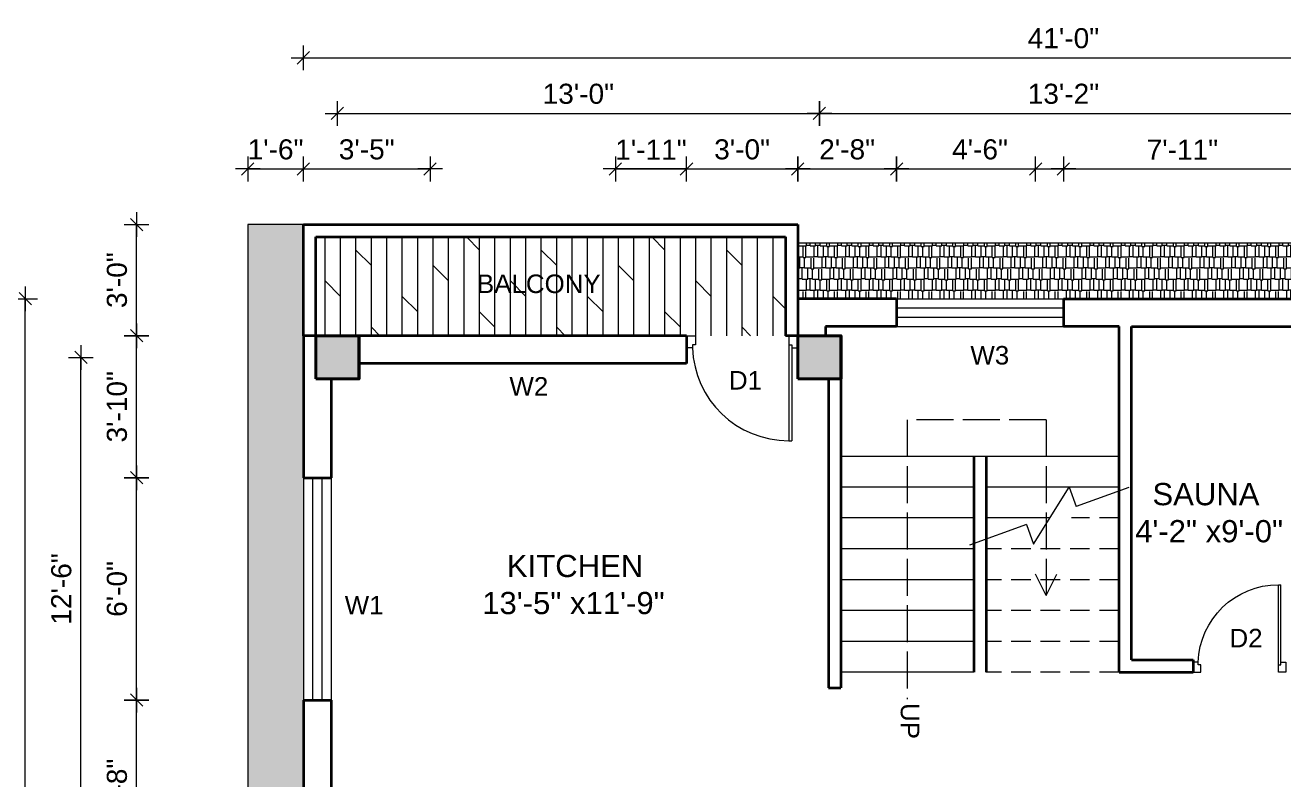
# Model space of a CAD drawing. Header units: inches. Extents: x 270915 to 273552, y 17064 to 18976.
# Drawn here: x 272391 to 272798.3, y 18731.7 to 18976.1 of the extents above; entities that cross this region are included whole.
import ezdxf

# ---------------------------------------------------------------- set-up
doc = ezdxf.new("R2010")
doc.units = ezdxf.units.IN
doc.header["$MEASUREMENT"] = 0
doc.header["$PDMODE"] = 35
doc.linetypes.add('ACAD_ISO02W100', pattern=[15, 12, -3])
doc.linetypes.add('DASHED', pattern=[19.05, 12.7, -6.35])
for name, color, linetype, lineweight in [('Column', 181, 'Continuous', 40), ('dimension', 141, 'Continuous', 18), ('Hatch', 9, 'Continuous', 9), ('Hidden', 254, 'ACAD_ISO02W100', 15), ('Stairs', 61, 'Continuous', 18), ('TEXT', 255, 'Continuous', 35), ('Walls', 11, 'Continuous', 35), ('Windows', 151, 'Continuous', 15)]:
    doc.layers.add(name, color=color, linetype=linetype, lineweight=lineweight)
doc.styles.add('arial', font='arial.ttf')
doc.styles.get("Standard").update_dxf_attribs({"font": 'arial.ttf'})
doc.dimstyles.new('1 96', dxfattribs={"dimtxt": 6.5, "dimasz": 4, "dimexe": 0, "dimexo": 0, "dimgap": 3, "dimtad": 1, "dimdec": 0, "dimzin": 11, "dimdsep": 46, "dimlunit": 3, "dimtxsty": 'arial', "dimblk": 'oblique', "dimcen": 4, "dimse1": 1, "dimse2": 1, "dimclrd": 256, "dimclre": 256, "dimclrt": 256, "dimadec": 0, "dimazin": 0, "dimtfac": 1, "dimtdec": 0, "dimtix": 1, "dimtmove": 0, "dimatfit": 3, "dimldrblk": 'Arrow2', "dimfxl": 1, "dimtolj": 1, "dimtzin": 0, "dimlwd": -1, "dimlwe": 9, "dimarcsym": 0})

# ---------------------------------------------------------------- blocks, each defined once
blk = doc.blocks.new('colm')
at = {"layer": 'Hatch'}
h = blk.add_hatch(color=256, dxfattribs=at)
h.dxf.hatch_style = 1
h.paths.add_polyline_path([(66705.71, 8319.73), (66705.71, 8307.73), (66717.71, 8307.73), (66717.71, 8319.73)])
at = {"layer": 'Column'}
blk.add_lwpolyline([(66705.71, 8307.73), (66717.71, 8307.73), (66717.71, 8319.73), (66705.71, 8319.73)], close=True, dxfattribs=at)
blk = doc.blocks.new('GFFGS')
at = {"layer": 'Windows'}
for p, q in [((97915.22, 19628.63), (97915.22, 19658.74)), ((97916.19, 19658.74), (97915.22, 19658.74)), ((97916.19, 19627.65), (97916.19, 19658.77)), ((97915.22, 19628.63), (97913.27, 19628.63)), ((97913.27, 19628.63), (97913.27, 19624.73)), ((97915.22, 19627.65), (97915.22, 19628.63)), ((97916.19, 19627.65), (97915.22, 19627.65)), ((97916.19, 19624.73), (97916.19, 19627.65)), ((97946.35, 19624.73), (97946.35, 19627.65)), ((97946.35, 19627.65), (97947.32, 19627.65)), ((97947.32, 19627.65), (97947.32, 19628.63)), ((97947.32, 19628.63), (97949.27, 19628.63)), ((97949.27, 19628.63), (97949.27, 19624.73)), ((97913.27, 19624.73), (97916.19, 19624.73)), ((97949.27, 19624.73), (97946.35, 19624.73))]:
    blk.add_line(p, q, dxfattribs=at)
blk.add_arc((97916.25, 19627.66), 31.08, 1.7801, 90.1235, dxfattribs=at)
blk = doc.blocks.new('oblique')
at = {"lineweight": 9}
for p, q in [((1, 0), (-1, 0)), ((-0.5, -0.5), (0.5, 0.5)), ((0, 1), (0, -1))]:
    blk.add_line(p, q, dxfattribs=at)
blk = doc.blocks.new('*D418')
at = {"layer": 'Defpoints', "color": 0, "transparency": 16777216}
for p in [(272427, 18757.5), (272481, 18757.5), (272481, 18701.5)]:
    blk.add_point(p, dxfattribs=at)
at = {"layer": 'dimension', "transparency": 16777216}
blk.add_line((272427, 18701.5), (272427, 18757.5), dxfattribs=at)
at = {"layer": 'dimension', "transparency": 16777216, "xscale": 4, "yscale": 4, "zscale": 4}
for p, rotation in [((272427, 18757.5), 90), ((272427, 18701.5), 270)]:
    blk.add_blockref('oblique', p, dxfattribs=dict(at, rotation=rotation))
at = {"layer": 'dimension', "transparency": 16777216, "insert": (272420.68, 18729.5), "char_height": 6.5, "attachment_point": 5, "rotation": 90, "style": 'arial'}
blk.add_mtext('\\A1;4\'-8"', dxfattribs=at)
blk = doc.blocks.new('_Oblique')
at = {"color": 0, "linetype": 'ByBlock', "lineweight": -2}
blk.add_line((-0.5, -0.5), (0.5, 0.5), dxfattribs=at)
blk = doc.blocks.new('Arrow2')
for p, q in [((-4.1, 0.75), (-3.08, 0)), ((0, 0), (-4.1, 0.75)), ((-3.08, 0), (-4.1, -0.75)), ((-4.1, -0.75), (0, 0))]:
    blk.add_line(p, q)
blk.add_solid([(-4.1, 0.75), (0, 0), (-3.08, 0), (-4.1, -0.75)])
blk = doc.blocks.new('*D419')
at = {"layer": 'Defpoints', "color": 0, "transparency": 16777216}
for p in [(272427, 18829.5), (272481, 18829.5), (272481, 18757.5)]:
    blk.add_point(p, dxfattribs=at)
at = {"layer": 'dimension', "transparency": 16777216}
blk.add_line((272427, 18757.5), (272427, 18829.5), dxfattribs=at)
at = {"layer": 'dimension', "transparency": 16777216, "xscale": 4, "yscale": 4, "zscale": 4}
for p, rotation in [((272427, 18829.5), 90), ((272427, 18757.5), 270)]:
    blk.add_blockref('oblique', p, dxfattribs=dict(at, rotation=rotation))
at = {"layer": 'dimension', "transparency": 16777216, "insert": (272420.68, 18793.5), "char_height": 6.5, "attachment_point": 5, "rotation": 90, "style": 'arial'}
blk.add_mtext('\\A1;6\'-0"', dxfattribs=at)
blk = doc.blocks.new('*D420')
at = {"layer": 'Defpoints', "color": 0, "transparency": 16777216}
for p in [(272427, 18875.5), (272481, 18875.5), (272481, 18829.5)]:
    blk.add_point(p, dxfattribs=at)
at = {"layer": 'dimension', "transparency": 16777216}
blk.add_line((272427, 18829.5), (272427, 18875.5), dxfattribs=at)
at = {"layer": 'dimension', "transparency": 16777216, "xscale": 4, "yscale": 4, "zscale": 4}
for p, rotation in [((272427, 18875.5), 90), ((272427, 18829.5), 270)]:
    blk.add_blockref('oblique', p, dxfattribs=dict(at, rotation=rotation))
at = {"layer": 'dimension', "transparency": 16777216, "insert": (272420.68, 18852.5), "char_height": 6.5, "attachment_point": 5, "rotation": 90, "style": 'arial'}
blk.add_mtext('\\A1;3\'-10"', dxfattribs=at)
blk = doc.blocks.new('*D421')
at = {"layer": 'Defpoints', "color": 0, "transparency": 16777216}
for p in [(272427, 18911.5), (272481, 18911.5), (272481, 18875.5)]:
    blk.add_point(p, dxfattribs=at)
at = {"layer": 'dimension', "transparency": 16777216}
blk.add_line((272427, 18875.5), (272427, 18911.5), dxfattribs=at)
at = {"layer": 'dimension', "transparency": 16777216, "xscale": 4, "yscale": 4, "zscale": 4}
for p, rotation in [((272427, 18911.5), 90), ((272427, 18875.5), 270)]:
    blk.add_blockref('oblique', p, dxfattribs=dict(at, rotation=rotation))
at = {"layer": 'dimension', "transparency": 16777216, "insert": (272420.68, 18893.5), "char_height": 6.5, "attachment_point": 5, "rotation": 90, "style": 'arial'}
blk.add_mtext('\\A1;3\'-0"', dxfattribs=at)
blk = doc.blocks.new('*D423')
at = {"layer": 'Defpoints', "color": 0, "transparency": 16777216}
for p in [(272409, 18868.5), (272485, 18868.5), (272485, 18718.5)]:
    blk.add_point(p, dxfattribs=at)
at = {"layer": 'dimension', "transparency": 16777216}
blk.add_line((272409, 18718.5), (272409, 18868.5), dxfattribs=at)
at = {"layer": 'dimension', "transparency": 16777216, "xscale": 4, "yscale": 4, "zscale": 4}
for p, rotation in [((272409, 18868.5), 90), ((272409, 18718.5), 270)]:
    blk.add_blockref('oblique', p, dxfattribs=dict(at, rotation=rotation))
at = {"layer": 'dimension', "transparency": 16777216, "insert": (272402.68, 18793.5), "char_height": 6.5, "attachment_point": 5, "rotation": 90, "style": 'arial'}
blk.add_mtext('\\A1;12\'-6"', dxfattribs=at)
blk = doc.blocks.new('*D424')
at = {"layer": 'Defpoints', "color": 0, "transparency": 16777216}
for p in [(272391, 18887.5), (272696.95, 18887.5), (272696.95, 18493.5)]:
    blk.add_point(p, dxfattribs=at)
at = {"layer": 'dimension', "transparency": 16777216}
blk.add_line((272391, 18493.5), (272391, 18887.5), dxfattribs=at)
at = {"layer": 'dimension', "transparency": 16777216, "xscale": 4, "yscale": 4, "zscale": 4}
for p, rotation in [((272391, 18887.5), 90), ((272391, 18493.5), 270)]:
    blk.add_blockref('oblique', p, dxfattribs=dict(at, rotation=rotation))
at = {"layer": 'dimension', "transparency": 16777216, "insert": (272384.68, 18690.5), "char_height": 6.5, "attachment_point": 5, "rotation": 90, "style": 'arial'}
blk.add_mtext('\\A1;32\'-10"', dxfattribs=at)
blk = doc.blocks.new('*D425')
at = {"layer": 'Defpoints', "color": 0, "transparency": 16777216}
for p in [(272481, 18929.5), (272463, 18911.5), (272481, 18911.5)]:
    blk.add_point(p, dxfattribs=at)
at = {"layer": 'dimension', "transparency": 16777216}
for p, q in [((272463, 18929.5), (272459, 18929.5)), ((272463, 18929.5), (272481, 18929.5)), ((272481, 18929.5), (272485, 18929.5))]:
    blk.add_line(p, q, dxfattribs=at)
at = {"layer": 'dimension', "transparency": 16777216, "xscale": 4, "yscale": 4, "zscale": 4}
blk.add_blockref('oblique', (272463, 18929.5), dxfattribs=at)
at = {"layer": 'dimension', "transparency": 16777216, "xscale": 4, "yscale": 4, "zscale": 4, "rotation": 180}
blk.add_blockref('oblique', (272481, 18929.5), dxfattribs=at)
at = {"layer": 'dimension', "transparency": 16777216, "insert": (272472, 18935.82), "char_height": 6.5, "attachment_point": 5, "style": 'arial'}
blk.add_mtext('\\A1;1\'-6"', dxfattribs=at)
blk = doc.blocks.new('*D272')
at = {"layer": 'Defpoints', "color": 0, "transparency": 16777216}
for p in [(272522, 18929.5), (272481, 18911.5), (272522, 18875.5)]:
    blk.add_point(p, dxfattribs=at)
at = {"layer": 'dimension', "transparency": 16777216}
blk.add_line((272481, 18929.5), (272522, 18929.5), dxfattribs=at)
at = {"layer": 'dimension', "transparency": 16777216, "xscale": 4, "yscale": 4, "zscale": 4, "rotation": 180}
blk.add_blockref('oblique', (272481, 18929.5), dxfattribs=at)
at = {"layer": 'dimension', "transparency": 16777216, "xscale": 4, "yscale": 4, "zscale": 4}
blk.add_blockref('oblique', (272522, 18929.5), dxfattribs=at)
at = {"layer": 'dimension', "transparency": 16777216, "insert": (272501.5, 18935.82), "char_height": 6.5, "attachment_point": 5, "style": 'arial'}
blk.add_mtext('\\A1;3\'-5"', dxfattribs=at)
blk = doc.blocks.new('*D273')
at = {"layer": 'Defpoints', "color": 0, "transparency": 16777216}
for p in [(272582, 18929.5), (272582, 18875.5), (272605, 18875.5)]:
    blk.add_point(p, dxfattribs=at)
at = {"layer": 'dimension', "transparency": 16777216}
for p, q in [((272582, 18929.5), (272578, 18929.5)), ((272605, 18929.5), (272582, 18929.5)), ((272605, 18929.5), (272609, 18929.5))]:
    blk.add_line(p, q, dxfattribs=at)
at = {"layer": 'dimension', "transparency": 16777216, "xscale": 4, "yscale": 4, "zscale": 4}
blk.add_blockref('oblique', (272582, 18929.5), dxfattribs=at)
at = {"layer": 'dimension', "transparency": 16777216, "xscale": 4, "yscale": 4, "zscale": 4, "rotation": 180}
blk.add_blockref('oblique', (272605, 18929.5), dxfattribs=at)
at = {"layer": 'dimension', "transparency": 16777216, "insert": (272593.5, 18935.76), "char_height": 6.5, "attachment_point": 5, "style": 'arial'}
blk.add_mtext('\\A1;1\'-11"', dxfattribs=at)
blk = doc.blocks.new('*D426')
at = {"layer": 'Defpoints', "color": 0, "transparency": 16777216}
for p in [(272605, 18929.5), (272582, 18875.5), (272605, 18875.5)]:
    blk.add_point(p, dxfattribs=at)
at = {"layer": 'dimension', "transparency": 16777216}
for p, q in [((272582, 18929.5), (272578, 18929.5)), ((272582, 18929.5), (272605, 18929.5)), ((272605, 18929.5), (272609, 18929.5))]:
    blk.add_line(p, q, dxfattribs=at)
at = {"layer": 'dimension', "transparency": 16777216, "xscale": 4, "yscale": 4, "zscale": 4}
blk.add_blockref('oblique', (272582, 18929.5), dxfattribs=at)
at = {"layer": 'dimension', "transparency": 16777216, "xscale": 4, "yscale": 4, "zscale": 4, "rotation": 180}
blk.add_blockref('oblique', (272605, 18929.5), dxfattribs=at)
at = {"layer": 'dimension', "transparency": 16777216, "insert": (272593.5, 18935.76), "char_height": 6.5, "attachment_point": 5, "style": 'arial'}
blk.add_mtext('\\A1;1\'-11"', dxfattribs=at)
blk = doc.blocks.new('*D427')
at = {"layer": 'Defpoints', "color": 0, "transparency": 16777216}
for p in [(272641, 18929.5), (272605, 18875.5), (272641, 18875.5)]:
    blk.add_point(p, dxfattribs=at)
at = {"layer": 'dimension', "transparency": 16777216}
blk.add_line((272605, 18929.5), (272641, 18929.5), dxfattribs=at)
at = {"layer": 'dimension', "transparency": 16777216, "xscale": 4, "yscale": 4, "zscale": 4, "rotation": 180}
blk.add_blockref('oblique', (272605, 18929.5), dxfattribs=at)
at = {"layer": 'dimension', "transparency": 16777216, "xscale": 4, "yscale": 4, "zscale": 4}
blk.add_blockref('oblique', (272641, 18929.5), dxfattribs=at)
at = {"layer": 'dimension', "transparency": 16777216, "insert": (272623, 18935.82), "char_height": 6.5, "attachment_point": 5, "style": 'arial'}
blk.add_mtext('\\A1;3\'-0"', dxfattribs=at)
blk = doc.blocks.new('*D428')
at = {"layer": 'Defpoints', "color": 0, "transparency": 16777216}
for p in [(272673, 18929.5), (272673, 18887.5), (272641, 18875.5)]:
    blk.add_point(p, dxfattribs=at)
at = {"layer": 'dimension', "transparency": 16777216}
blk.add_line((272641, 18929.5), (272673, 18929.5), dxfattribs=at)
at = {"layer": 'dimension', "transparency": 16777216, "xscale": 4, "yscale": 4, "zscale": 4, "rotation": 180}
blk.add_blockref('oblique', (272641, 18929.5), dxfattribs=at)
at = {"layer": 'dimension', "transparency": 16777216, "xscale": 4, "yscale": 4, "zscale": 4}
blk.add_blockref('oblique', (272673, 18929.5), dxfattribs=at)
at = {"layer": 'dimension', "transparency": 16777216, "insert": (272657, 18935.82), "char_height": 6.5, "attachment_point": 5, "style": 'arial'}
blk.add_mtext('\\A1;2\'-8"', dxfattribs=at)
blk = doc.blocks.new('*D429')
at = {"layer": 'Defpoints', "color": 0, "transparency": 16777216}
for p in [(272727, 18929.5), (272673, 18887.5), (272727, 18887.5)]:
    blk.add_point(p, dxfattribs=at)
at = {"layer": 'dimension', "transparency": 16777216}
blk.add_line((272673, 18929.5), (272727, 18929.5), dxfattribs=at)
at = {"layer": 'dimension', "transparency": 16777216, "xscale": 4, "yscale": 4, "zscale": 4, "rotation": 180}
blk.add_blockref('oblique', (272673, 18929.5), dxfattribs=at)
at = {"layer": 'dimension', "transparency": 16777216, "xscale": 4, "yscale": 4, "zscale": 4}
blk.add_blockref('oblique', (272727, 18929.5), dxfattribs=at)
at = {"layer": 'dimension', "transparency": 16777216, "insert": (272700, 18935.82), "char_height": 6.5, "attachment_point": 5, "style": 'arial'}
blk.add_mtext('\\A1;4\'-6"', dxfattribs=at)
blk = doc.blocks.new('*D430')
at = {"layer": 'Defpoints', "color": 0, "transparency": 16777216}
for p in [(272813, 18929.5), (272718, 18887.5), (272813, 18887.5)]:
    blk.add_point(p, dxfattribs=at)
at = {"layer": 'dimension', "transparency": 16777216}
blk.add_line((272718, 18929.5), (272813, 18929.5), dxfattribs=at)
at = {"layer": 'dimension', "transparency": 16777216, "xscale": 4, "yscale": 4, "zscale": 4, "rotation": 180}
blk.add_blockref('oblique', (272718, 18929.5), dxfattribs=at)
at = {"layer": 'dimension', "transparency": 16777216, "xscale": 4, "yscale": 4, "zscale": 4}
blk.add_blockref('oblique', (272813, 18929.5), dxfattribs=at)
at = {"layer": 'dimension', "transparency": 16777216, "insert": (272765.5, 18935.76), "char_height": 6.5, "attachment_point": 5, "style": 'arial'}
blk.add_mtext('\\A1;7\'-11"', dxfattribs=at)
blk = doc.blocks.new('*D433')
at = {"layer": 'Defpoints', "color": 0, "transparency": 16777216}
for p in [(272648, 18947.5), (272492, 18875.5), (272648, 18875.5)]:
    blk.add_point(p, dxfattribs=at)
at = {"layer": 'dimension', "transparency": 16777216}
blk.add_line((272492, 18947.5), (272648, 18947.5), dxfattribs=at)
at = {"layer": 'dimension', "transparency": 16777216, "xscale": 4, "yscale": 4, "zscale": 4, "rotation": 180}
blk.add_blockref('oblique', (272492, 18947.5), dxfattribs=at)
at = {"layer": 'dimension', "transparency": 16777216, "xscale": 4, "yscale": 4, "zscale": 4}
blk.add_blockref('oblique', (272648, 18947.5), dxfattribs=at)
at = {"layer": 'dimension', "transparency": 16777216, "insert": (272570, 18953.82), "char_height": 6.5, "attachment_point": 5, "style": 'arial'}
blk.add_mtext('\\A1;13\'-0"', dxfattribs=at)
blk = doc.blocks.new('*D434')
at = {"layer": 'Defpoints', "color": 0, "transparency": 16777216}
for p in [(272806, 18947.5), (272648, 18875.5), (272806, 18875.5)]:
    blk.add_point(p, dxfattribs=at)
at = {"layer": 'dimension', "transparency": 16777216}
blk.add_line((272648, 18947.5), (272806, 18947.5), dxfattribs=at)
at = {"layer": 'dimension', "transparency": 16777216, "xscale": 4, "yscale": 4, "zscale": 4, "rotation": 180}
blk.add_blockref('oblique', (272648, 18947.5), dxfattribs=at)
at = {"layer": 'dimension', "transparency": 16777216, "xscale": 4, "yscale": 4, "zscale": 4}
blk.add_blockref('oblique', (272806, 18947.5), dxfattribs=at)
at = {"layer": 'dimension', "transparency": 16777216, "insert": (272727, 18953.82), "char_height": 6.5, "attachment_point": 5, "style": 'arial'}
blk.add_mtext('\\A1;13\'-2"', dxfattribs=at)
blk = doc.blocks.new('*D436')
at = {"layer": 'Defpoints', "color": 0, "transparency": 16777216}
for p in [(272973, 18965.5), (272481, 18829.5), (272973, 18829.5)]:
    blk.add_point(p, dxfattribs=at)
at = {"layer": 'dimension', "transparency": 16777216}
blk.add_line((272481, 18965.5), (272973, 18965.5), dxfattribs=at)
at = {"layer": 'dimension', "transparency": 16777216, "xscale": 4, "yscale": 4, "zscale": 4, "rotation": 180}
blk.add_blockref('oblique', (272481, 18965.5), dxfattribs=at)
at = {"layer": 'dimension', "transparency": 16777216, "xscale": 4, "yscale": 4, "zscale": 4}
blk.add_blockref('oblique', (272973, 18965.5), dxfattribs=at)
at = {"layer": 'dimension', "transparency": 16777216, "insert": (272727, 18971.82), "char_height": 6.5, "attachment_point": 5, "style": 'arial'}
blk.add_mtext('\\A1;41\'-0"', dxfattribs=at)
blk = doc.blocks.new('*D453')
at = {"layer": 'Defpoints', "color": 0, "transparency": 16777216}
for p in [(272730.45, 18887.5), (273063, 18887.5), (272730.45, 18493.5)]:
    blk.add_point(p, dxfattribs=at)
at = {"layer": 'dimension', "transparency": 16777216}
blk.add_line((273063, 18493.5), (273063, 18887.5), dxfattribs=at)
at = {"layer": 'dimension', "transparency": 16777216, "xscale": 4, "yscale": 4, "zscale": 4}
for p, rotation in [((273063, 18887.5), 90), ((273063, 18493.5), 270)]:
    blk.add_blockref('oblique', p, dxfattribs=dict(at, rotation=rotation))
at = {"layer": 'dimension', "transparency": 16777216, "insert": (273056.68, 18690.5), "char_height": 6.5, "attachment_point": 5, "rotation": 90, "style": 'arial'}
blk.add_mtext('\\A1;32\'-10"', dxfattribs=at)

msp = doc.modelspace()

# ---------------------------------------------------------------- hatches: boundary and pattern name
at = {"layer": 'Hatch', "transparency": 33554687}
h = msp.add_hatch(dxfattribs=at)
h.set_pattern_fill('AR-RSHKE', color=256, scale=0.3, angle=270)
h.set_pattern_definition([(270, (27743, 458.2415), (3.6, -7.65), [1.8, -1.5, 2.1, -0.9, 2.7, -1.2]), (270, (27743.15, 456.4415), (3.6, -7.65), [1.5, -5.7, 1.2, -1.8]), (270, (27742.775, 452.8415), (3.6, -7.65), [0.9, -9.3]), (360, (27743, 458.2415), (3.6, 2.55), [3.45, -10.95]), (360, (27743, 456.4415), (3.6, 2.55), [3.375, -11.025]), (360, (27743, 454.9415), (3.6, 2.55), [3.15, -11.25]), (360, (27742.775, 452.8415), (3.6, 2.55), [3.45, -10.95]), (360, (27742.775, 451.9415), (3.6, 2.55), [3.45, -10.95]), (360, (27743, 449.2415), (3.6, 2.55), [3.3, -11.1])])
h.paths.add_polyline_path([(272481, 18875.5), (272481, 18911.5), (272463, 18911.5), (272463, 18539.5), (272481, 18557.5)])
h = msp.add_hatch(dxfattribs=at)
h.set_pattern_fill('DOLMIT', color=256, scale=20, angle=90)
h.set_pattern_definition([(90, (27743, 458.2415), (-5, 2e-15), []), (135, (27743, 458.241), (-10, -10), [7.0710678, -14.1421356])])
h.paths.add_polyline_path([(272637, 18907.5), (272485, 18907.5), (272485, 18875.5), (272499, 18875.5), (272522, 18875.5), (272582, 18875.5), (272605, 18875.5), (272607.92, 18875.5), (272637, 18875.5)])
h.paths.add_polyline_path([(272535.73, 18886.07), (272578.79, 18886.07), (272578.79, 18898.43), (272535.73, 18898.43)], flags=24)
h = msp.add_hatch(dxfattribs=at)
h.set_pattern_fill('AR-RSHKE', color=256, scale=0.3)
h.set_pattern_definition([(360, (27743, 458.2415), (7.65, 3.6), [1.8, -1.5, 2.1, -0.9, 2.7, -1.2]), (360, (27744.8, 458.3915), (7.65, 3.6), [1.5, -5.7, 1.2, -1.8]), (360, (27748.4, 458.0165), (7.65, 3.6), [0.9, -9.3]), (90, (27743, 458.2415), (-2.55, 3.6), [3.45, -10.95]), (90, (27744.8, 458.2415), (-2.55, 3.6), [3.375, -11.025]), (90, (27746.3, 458.2415), (-2.55, 3.6), [3.15, -11.25]), (90, (27748.4, 458.0165), (-2.55, 3.6), [3.45, -10.95]), (90, (27749.3, 458.0165), (-2.55, 3.6), [3.45, -10.95]), (90, (27752, 458.2415), (-2.55, 3.6), [3.3, -11.1])])
h.paths.add_polyline_path([(272813, 18905.5), (272641, 18905.5), (272641, 18887.5), (272813, 18887.5)])

# ---------------------------------------------------------------- linework, layer by layer
at = {"layer": 'Column'}
for points in [[(272485, 18861.5), (272499, 18861.5), (272499, 18875.5), (272485, 18875.5)], [(272641, 18861.5), (272655, 18861.5), (272655, 18875.5), (272641, 18875.5)]]:
    msp.add_lwpolyline(points, close=True, dxfattribs=at)
at = {"layer": 'Hidden'}
for p, q in [((272721.4, 18848.27), (272676.4, 18848.27)), ((272676.4, 18848.27), (272676.4, 18757.82)), ((272721.4, 18848.27), (272721.4, 18791.39)), ((272721.4, 18791.39), (272717.98, 18798.32)), ((272721.4, 18791.39), (272724.82, 18798.32))]:
    msp.add_line(p, q, dxfattribs=at)
at = {"layer": 'Stairs'}
for p, q in [((272463, 18911.5), (272463, 18539.5)), ((272481, 18911.5), (272463, 18911.5)), ((272813, 18905.5), (272641, 18905.5)), ((272655, 18836.5), (272745, 18836.5)), ((272698, 18826.5), (272655, 18826.5)), ((272745, 18826.5), (272702, 18826.5)), ((272717.3, 18808.03), (272728.86, 18826.48)), ((272728.86, 18826.48), (272731.14, 18820.19)), ((272748.16, 18826.37), (272731.14, 18820.19)), ((272698, 18816.5), (272655, 18816.5)), ((272722.6, 18816.5), (272702, 18816.5)), ((272715.01, 18814.33), (272696.61, 18807.64)), ((272715.01, 18814.33), (272717.3, 18808.03)), ((272698, 18806.5), (272655, 18806.5)), ((272698, 18796.5), (272655, 18796.5)), ((272698, 18786.5), (272655, 18786.5)), ((272698, 18776.5), (272655, 18776.5)), ((272698, 18766.5), (272655, 18766.5))]:
    msp.add_line(p, q, dxfattribs=at)
at = {"layer": 'Stairs', "linetype": 'DASHED', "ltscale": 0.5}
for p, q in [((272745, 18816.5), (272729.56, 18816.5)), ((272745, 18806.5), (272702, 18806.5)), ((272745, 18796.5), (272702, 18796.5)), ((272745, 18786.5), (272702, 18786.5)), ((272745, 18776.5), (272702, 18776.5)), ((272745, 18766.5), (272702, 18766.5))]:
    msp.add_line(p, q, dxfattribs=at)
at = {"layer": 'Walls'}
for p, q in [((272481, 18875.5), (272481, 18911.5)), ((272481, 18911.5), (272641, 18911.5)), ((272641, 18911.5), (272641, 18875.5)), ((272485, 18875.5), (272485, 18907.5)), ((272485, 18907.5), (272637, 18907.5)), ((272637, 18907.5), (272637, 18875.5)), ((272673, 18887.5), (272641, 18887.5)), ((272673, 18887.5), (272673, 18878.5)), ((272727, 18887.5), (272727, 18878.5)), ((272727, 18887.5), (272813, 18887.5)), ((272673, 18878.5), (272650, 18878.5)), ((272650, 18878.5), (272650, 18875.5)), ((272745, 18878.5), (272727, 18878.5)), ((272745, 18766.5), (272745, 18878.5)), ((272749, 18770.5), (272749, 18878.5)), ((272749, 18878.5), (272804, 18878.5)), ((272605, 18875.5), (272481, 18875.5)), ((272481, 18875.5), (272481, 18829.5)), ((272605, 18875.5), (272605, 18866.5)), ((272641, 18875.5), (272637, 18875.5)), ((272605, 18866.5), (272499, 18866.5)), ((272490, 18861.5), (272490, 18829.5)), ((272651, 18861.5), (272651, 18761.5)), ((272655, 18861.5), (272655, 18761.5)), ((272698, 18836.5), (272698, 18766.5)), ((272702, 18836.5), (272702, 18766.5)), ((272481, 18829.5), (272490, 18829.5)), ((272749, 18770.5), (272769, 18770.5)), ((272769, 18770.5), (272769, 18766.5)), ((272745, 18766.5), (272769, 18766.5)), ((272651, 18761.5), (272655, 18761.5)), ((272481, 18757.5), (272481, 18701.5)), ((272481, 18757.5), (272490, 18757.5)), ((272490, 18757.5), (272490, 18725.5))]:
    msp.add_line(p, q, dxfattribs=at)
at = {"layer": 'Windows'}
for p, q in [((272673, 18887.5), (272727, 18887.5)), ((272673, 18884.5), (272727, 18884.5)), ((272673, 18881.5), (272727, 18881.5)), ((272673, 18878.5), (272727, 18878.5)), ((272481, 18829.5), (272481, 18757.5)), ((272484, 18829.5), (272484, 18757.5)), ((272487, 18829.5), (272487, 18757.5)), ((272490, 18829.5), (272490, 18757.5))]:
    msp.add_line(p, q, dxfattribs=at)

# ---------------------------------------------------------------- block references
at = {"layer": 'Column', "xscale": 1.166666666668081, "yscale": 1.166666666668081, "zscale": 1.166666666668081}
for p in [(194661.68, 9169.15), (194817.68, 9169.15)]:
    msp.add_blockref('colm', p, dxfattribs=at)
at = {"layer": 'Windows', "rotation": 180}
msp.add_blockref('GFFGS', (370554.27, 38500.23), dxfattribs=at)
at = {"layer": 'Windows', "xscale": -0.8333333333333334, "yscale": 0.8333333333333334, "zscale": 0.8333333333333334}
msp.add_blockref('GFFGS', (354393.39, 2412.56), dxfattribs=at)

# ---------------------------------------------------------------- texts
at = {"layer": 'TEXT'}
for s, width, gutter_width, heights, insert, char_height, attachment_point in [('BALCONY', 18.7269, 1, [3.83], (272577.23, 18889.24), 6, 9), ('W3', 18.7269, 1, [0], (272709.45, 18866.1), 6, 9), ('W2', 18.7269, 1, [3.83], (272560.26, 18856.1), 6, 9), ('D1', 18.7269, 1, [0], (272629.45, 18858.08), 6, 9), ('                  SAUNA\\P                4\'-2" x9\'-0"', 134.7361, 1.2, [0], (272705.5, 18808.5), 7.2, 7), ('\\pi44.30938; KITCHEN\\P\\pi0;              13\'-5" x11\'-9"', 134.7361, 1.2, [0], (272499.76, 18785.24), 7.2, 7), ('W1', 18.7269, 1, [3.83], (272506.95, 18785.24), 6, 9), ('D2', 18.7269, 1, [0], (272791.45, 18774.58), 6, 9)]:
    msp.add_mtext_dynamic_manual_height_columns(s, width=width, gutter_width=gutter_width, heights=heights, dxfattribs=dict(at, insert=insert, char_height=char_height, attachment_point=attachment_point))
at = {"layer": 'TEXT', "insert": (272680.34, 18760.59), "char_height": 6, "attachment_point": 1, "rotation": 270}
msp.add_mtext_dynamic_manual_height_columns('\\pi4.0531;UP', width=18.7269, gutter_width=1, heights=[0], dxfattribs=at)

# ---------------------------------------------------------------- dimensions: what is measured, and where the dimension line sits
at = {"layer": 'dimension'}
for p1, p2, distance, picture, middle in [((272481, 18829.5), (272973, 18829.5), 136, '*D436', (272727, 18971.82)), ((272492, 18875.5), (272648, 18875.5), 72, '*D433', (272570, 18953.82)), ((272463, 18911.5), (272481, 18911.5), 18, '*D425', (272472, 18935.82)), ((272696.95, 18493.5), (272696.95, 18887.5), 305.95, '*D424', (272384.68, 18690.5)), ((272730.45, 18493.5), (272730.45, 18887.5), -332.55, '*D453', (273056.68, 18690.5))]:
    dim = msp.add_aligned_dim(p1=p1, p2=p2, distance=distance, dimstyle='1 96', dxfattribs=at)
    dim.commit()
    dim.dimension.update_dxf_attribs({"geometry": picture, "text_midpoint": middle})
for base, p1, p2, angle, picture, middle in [((272806, 18947.5), (272648, 18875.5), (272806, 18875.5), 180, '*D434', (272727, 18953.82)), ((272522, 18929.5), (272481, 18911.5), (272522, 18875.5), 180, '*D272', (272501.5, 18935.82)), ((272582, 18929.5), (272605, 18875.5), (272582, 18875.5), 180, '*D273', (272593.5, 18935.76)), ((272605, 18929.5), (272582, 18875.5), (272605, 18875.5), 180, '*D426', (272593.5, 18935.76)), ((272641, 18929.5), (272605, 18875.5), (272641, 18875.5), 180, '*D427', (272623, 18935.82)), ((272673, 18929.5), (272641, 18875.5), (272673, 18887.5), 180, '*D428', (272657, 18935.82)), ((272727, 18929.5), (272673, 18887.5), (272727, 18887.5), 180, '*D429', (272700, 18935.82)), ((272813, 18929.5), (272718, 18887.5), (272813, 18887.5), 180, '*D430', (272765.5, 18935.76)), ((272427, 18911.5), (272481, 18875.5), (272481, 18911.5), 270, '*D421', (272420.68, 18893.5)), ((272427, 18875.5), (272481, 18829.5), (272481, 18875.5), 270, '*D420', (272420.68, 18852.5)), ((272409, 18868.5), (272485, 18718.5), (272485, 18868.5), 270, '*D423', (272402.68, 18793.5)), ((272427, 18829.5), (272481, 18757.5), (272481, 18829.5), 270, '*D419', (272420.68, 18793.5)), ((272427, 18757.5), (272481, 18701.5), (272481, 18757.5), 270, '*D418', (272420.68, 18729.5))]:
    dim = msp.add_linear_dim(base=base, p1=p1, p2=p2, angle=angle, dimstyle='1 96', override={"dimtmove": 1}, dxfattribs=at)
    dim.commit()
    dim.dimension.update_dxf_attribs({"geometry": picture, "text_midpoint": middle})

doc.saveas('drawing.dxf')
